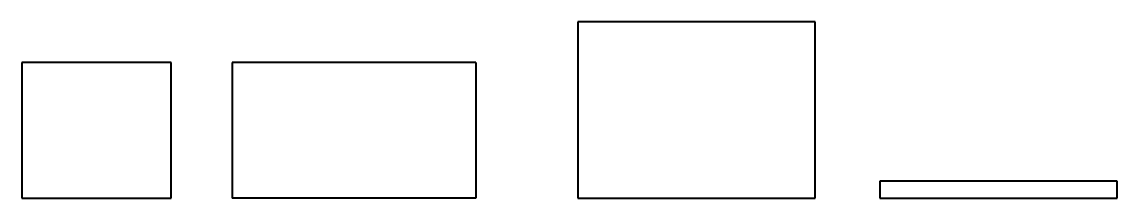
# Model space of a CAD drawing. Header units: millimetres. Extents: x 0 to 1615, y 0 to 260.
import ezdxf

# ---------------------------------------------------------------- set-up
doc = ezdxf.new("R2010")
doc.units = ezdxf.units.MM
doc.linetypes.add('K5LT_BASIC', pattern=[0])

# ---------------------------------------------------------------- blocks, each defined once
blk = doc.blocks.new('U0')
at = {"color": 7, "linetype": 'K5LT_BASIC', "lineweight": 40, "true_color": 0xffffff}
for p, q in [((1615, 25), (1265, 25)), ((1265, 25), (1265, 0)), ((1615, 0), (1615, 25)), ((1265, 0), (1615, 0))]:
    blk.add_line(p, q, dxfattribs=at)

msp = doc.modelspace()

# ---------------------------------------------------------------- linework, layer by layer
at = {"color": 7, "linetype": 'K5LT_BASIC', "lineweight": 40, "true_color": 0xffffff}
for p, q in [((1170, 260), (820, 260)), ((820, 260), (820, 0)), ((1170, 0), (1170, 260)), ((0, 200), (0, 0)), ((220, 200), (0, 200)), ((220, 0), (220, 200)), ((310, 200), (310, 0)), ((669.5, 200), (310, 200)), ((669.5, 200), (669.5, 0)), ((0, 0), (220, 0)), ((669.5, 0), (310, 0)), ((820, 0), (1170, 0))]:
    msp.add_line(p, q, dxfattribs=at)

# ---------------------------------------------------------------- block references
msp.add_blockref('U0', (0, 0))

doc.saveas('drawing.dxf')
